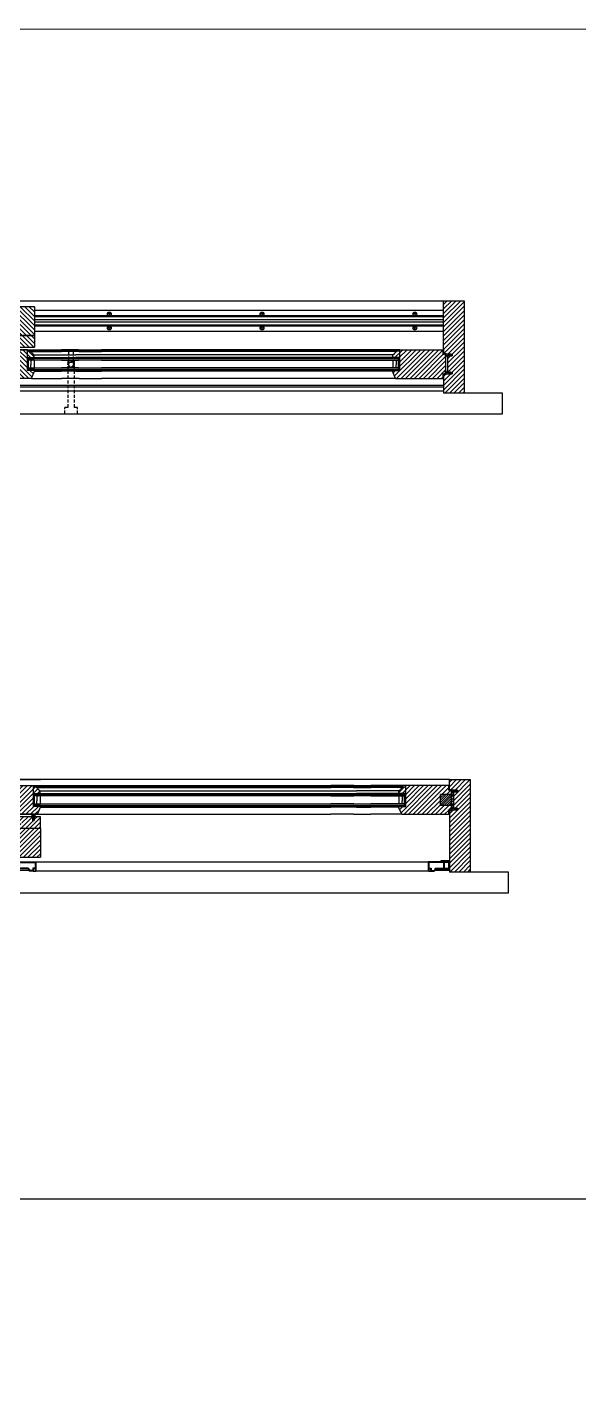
# Model space of a CAD drawing. Header units: inches. Extents: x 1985 to 11287, y 379 to 3234.
# Drawn here: x 8360.8 to 8404.1, y 1604.3 to 1711.7 of the extents above; entities that cross this region are included whole.
import ezdxf

# ---------------------------------------------------------------- set-up
doc = ezdxf.new("R2010")
doc.units = ezdxf.units.IN
doc.header["$MEASUREMENT"] = 0
doc.linetypes.add('HIDDEN', pattern=[0.375, 0.25, -0.125])
for name, color, linetype in [('glass 99', 6, 'CONTINUOUS'), ('glazing tape 99', 7, 'CONTINUOUS'), ('hardware 99', 94, 'CONTINUOUS'), ('hatch 99', 1, 'CONTINUOUS'), ('screen 99', 4, 'CONTINUOUS'), ('separation 99', 3, 'CONTINUOUS'), ('weatherstripping 99', 5, 'CONTINUOUS'), ('wood detail 99', 7, 'CONTINUOUS')]:
    doc.layers.add(name, color=color, linetype=linetype)
pattern_1 = [(45, (8644.52973, 885.12482), (-0.176776695, 0.176776695), [])]

msp = doc.modelspace()

# ---------------------------------------------------------------- hatches: boundary and pattern name
at = {"layer": 'glazing tape 99'}
h = msp.add_hatch(color=7, dxfattribs=at)
h.paths.add_polyline_path([(8361.332801, 1685.755416), (8360.832801, 1685.755416), (8360.832801, 1685.692916), (8361.332801, 1685.692916)])
h.paths.add_polyline_path([(8361.356301, 1684.817916), (8360.856301, 1684.817916), (8360.856301, 1684.755416), (8361.356301, 1684.755416)])
h = msp.add_hatch(color=7, dxfattribs=at)
h.paths.add_polyline_path([(8390.0048, 1685.755416), (8389.5048, 1685.755416), (8389.5048, 1685.692916), (8390.0048, 1685.692916)])
h.paths.add_polyline_path([(8389.9813, 1684.817916), (8389.4813, 1684.817916), (8389.4813, 1684.755416), (8389.9813, 1684.755416)])
h = msp.add_hatch(color=7, dxfattribs=at)
h.paths.add_polyline_path([(8361.311461, 1651.54186), (8361.811461, 1651.54186), (8361.811461, 1651.47936), (8361.311461, 1651.47936)])
h.paths.add_polyline_path([(8361.334961, 1650.60436), (8361.834961, 1650.60436), (8361.834961, 1650.54186), (8361.334961, 1650.54186)])
h = msp.add_hatch(color=7, dxfattribs=at)
h.paths.add_polyline_path([(8389.98346, 1651.54186), (8390.48346, 1651.54186), (8390.48346, 1651.47936), (8389.98346, 1651.47936)])
h.paths.add_polyline_path([(8389.95996, 1650.60436), (8390.45996, 1650.60436), (8390.45996, 1650.54186), (8389.95996, 1650.54186)])
at = {"layer": 'hardware 99'}
h = msp.add_hatch(dxfattribs=at)
h.set_pattern_fill('ANSI31', color=256, style=0)
h.set_pattern_definition([(45, (8713.19589, 355.7628), (-0.088388348, 0.088388348), [])])
h.paths.add_polyline_path([(8394.11946, 1651.47936), (8393.24446, 1651.47936), (8393.24446, 1650.60436), (8394.11946, 1650.60436)])
at = {"layer": 'hatch 99'}
h = msp.add_hatch(dxfattribs=at)
h.set_pattern_fill('ANSI31', color=256, scale=2, style=0)
h.set_pattern_definition([(45, (8644.52973, 883.1475), (-0.176776695, 0.176776695), [])])
h.paths.add_polyline_path([(8395.1063, 1690.224166), (8393.4813, 1690.224166), (8393.4813, 1686.114791), (8393.8093, 1686.023916), (8394.1688, 1686.023916), (8394.1688, 1685.898916), (8393.8093, 1685.898916), (8393.8093, 1684.611916), (8394.1688, 1684.611916), (8394.1688, 1684.486916), (8393.8093, 1684.486916), (8393.4813, 1684.396041), (8393.4813, 1682.974166), (8395.1063, 1682.974166)])
h.paths.add_polyline_path([(8390.043814, 1686.294416), (8389.8173, 1686.294416), (8389.8173, 1686.231916), (8389.804178, 1686.231916, 0.3507810594), (8389.66105, 1686.106916, -0.375199902), (8389.5048, 1685.981916), (8389.5048, 1685.755416), (8390.043814, 1685.755416)], flags=17)
h.paths.add_polyline_path([(8393.6408, 1685.974158), (8393.4188, 1686.036668), (8393.4188, 1686.380416), (8390.043814, 1686.380416), (8390.043814, 1684.755416), (8389.4813, 1684.755416), (8389.4813, 1684.692916), (8389.722371, 1684.130416), (8393.4188, 1684.130416), (8393.4188, 1684.474163), (8393.6408, 1684.536673)])
h = msp.add_hatch(dxfattribs=at)
h.set_pattern_fill('ANSI31', color=256, scale=2, style=0)
h.set_pattern_definition([(135, (8010.49538, 393.35135), (0.176776695, 0.176776695), [])])
h.paths.add_polyline_path([(8357.379801, 1689.356916, 0.375199902), (8357.536051, 1689.481916, -0.3507810594), (8357.679179, 1689.606916), (8357.692301, 1689.606916), (8357.692301, 1689.669416), (8357.918816, 1689.669416), (8357.918816, 1689.130416), (8357.379801, 1689.130416)], flags=17)
h.paths.add_polyline_path([(8357.918816, 1689.755416), (8361.356301, 1689.755416), (8361.356301, 1687.505416), (8357.597373, 1687.505416), (8357.356301, 1688.067916), (8357.356301, 1688.130416), (8357.918816, 1688.130416)])
h.paths.add_polyline_path([(8359.293801, 1687.317919), (8359.293801, 1687.505416), (8361.356301, 1687.505416), (8361.356301, 1686.567916), (8359.668808, 1686.567916), (8359.293801, 1686.784426), (8359.293801, 1686.834663), (8359.658187, 1687.045041), (8359.939511, 1687.045041), (8359.939511, 1687.107541), (8359.658187, 1687.107541)])
h.paths.add_polyline_path([(8357.356301, 1687.317916), (8357.868654, 1687.317916), (8357.868654, 1687.004309), (8357.962654, 1687.004309), (8357.962654, 1687.317916), (8359.043808, 1687.317916), (8359.418801, 1687.101413), (8359.418801, 1687.051169), (8359.054421, 1686.840795), (8358.773091, 1686.840795), (8358.773091, 1686.778295), (8359.054421, 1686.778295), (8359.418801, 1686.567919), (8359.418801, 1686.380416), (8357.356301, 1686.380416)])
h.paths.add_polyline_path([(8357.356301, 1686.380416), (8360.793787, 1686.380416), (8360.793787, 1684.755416), (8361.356301, 1684.755416), (8361.356301, 1684.692916), (8361.11523, 1684.130416), (8357.356301, 1684.130416)])
h.paths.add_polyline_path([(8360.793787, 1686.294416), (8361.023601, 1686.294416), (8361.023601, 1686.231916), (8361.035864, 1686.231916, -0.3512557705), (8361.176072, 1686.109727, 0.380557848), (8361.332801, 1685.981916), (8361.332801, 1685.755416), (8360.793787, 1685.755416)], flags=17)
h = msp.add_hatch(dxfattribs=at)
h.set_pattern_fill('ANSI31', color=256, scale=2, style=0)
h.set_pattern_definition(pattern_1)
h.paths.add_polyline_path([(8390.522474, 1652.08086), (8390.29266, 1652.08086), (8390.29266, 1652.01836), (8390.280397, 1652.01836, 0.3512557705), (8390.140189, 1651.896172, -0.380557848), (8389.98346, 1651.76836), (8389.98346, 1651.54186), (8390.522474, 1651.54186)], flags=17)
h.paths.add_polyline_path([(8394.11946, 1651.760602), (8393.89746, 1651.823112), (8393.89746, 1652.16686), (8390.522474, 1652.16686), (8390.522474, 1650.54186), (8389.95996, 1650.54186), (8389.95996, 1650.47936), (8390.201031, 1649.91686), (8393.89746, 1649.91686), (8393.89746, 1650.260608), (8394.11946, 1650.323118), (8394.11946, 1650.60436), (8393.24446, 1650.60436), (8393.24446, 1651.47936), (8394.11946, 1651.47936)])
h.paths.add_polyline_path([(8395.58496, 1652.63561), (8394.637869, 1652.63561), (8393.95996, 1652.63561), (8393.95996, 1651.901235), (8394.28796, 1651.81036), (8394.60046, 1651.81036), (8394.60046, 1651.68536), (8394.28796, 1651.68536), (8394.28796, 1650.39836), (8394.60046, 1650.39836), (8394.60046, 1650.27336), (8394.28796, 1650.27336), (8393.95996, 1650.182485), (8393.95996, 1645.38561), (8395.58496, 1645.38561)])
h = msp.add_hatch(dxfattribs=at)
h.set_pattern_fill('ANSI31', color=256, scale=2, style=0)
h.set_pattern_definition(pattern_1)
h.paths.add_polyline_path([(8361.811461, 1651.76836, -0.375199902), (8361.655211, 1651.89336, 0.3507810594), (8361.512083, 1652.01836), (8361.498961, 1652.01836), (8361.498961, 1652.08086), (8361.272447, 1652.08086), (8361.272447, 1651.54186), (8361.811461, 1651.54186)], flags=17)
h.paths.add_polyline_path([(8361.272447, 1652.16686), (8357.834961, 1652.16686), (8357.834961, 1649.91686), (8361.59389, 1649.91686), (8361.834961, 1650.47936), (8361.834961, 1650.54186), (8361.272447, 1650.54186)])
h.paths.add_polyline_path([(8359.533075, 1649.456486), (8359.251751, 1649.456486), (8359.251751, 1649.518986), (8359.533075, 1649.518986), (8359.897461, 1649.729364), (8359.897461, 1649.91686), (8357.834961, 1649.91686), (8357.834961, 1648.97936), (8359.522454, 1648.97936), (8359.897461, 1649.19587), (8359.897461, 1649.246108)])
h.paths.add_polyline_path([(8361.834961, 1649.72936), (8361.322608, 1649.72936), (8361.322608, 1649.415753), (8361.228608, 1649.415753), (8361.228608, 1649.72936), (8360.147454, 1649.72936), (8359.772461, 1649.512858), (8359.772461, 1649.462614), (8360.136842, 1649.252239), (8360.418171, 1649.252239), (8360.418171, 1649.189739), (8360.136842, 1649.189739), (8359.772461, 1648.979364), (8359.772461, 1648.79186), (8361.834961, 1648.79186)])
h.paths.add_polyline_path([(8361.834961, 1648.79186), (8358.397476, 1648.79186), (8358.397476, 1647.16686), (8357.834961, 1647.16686), (8357.834961, 1647.10436), (8358.076033, 1646.54186), (8361.834961, 1646.54186)])
h.paths.add_polyline_path([(8358.397476, 1648.70586), (8358.167661, 1648.70586), (8358.167661, 1648.64336), (8358.155398, 1648.64336, 0.3512557705), (8358.01519, 1648.521172, -0.380557848), (8357.858461, 1648.39336), (8357.858461, 1648.16686), (8358.397476, 1648.16686)], flags=17)
at = {"layer": 'screen 99'}
h = msp.add_hatch(color=256, dxfattribs=at)
h.paths.add_polyline_path([(8359.83496, 1646.18486), (8359.83496, 1646.14136), (8360.20496, 1646.14136), (8360.20496, 1645.69236), (8359.83496, 1645.69236), (8359.83496, 1645.64886), (8360.84596, 1645.64886), (8360.953347, 1645.46286), (8361.26346, 1645.46286), (8361.26346, 1645.64886), (8361.41346, 1645.64886), (8361.41346, 1645.46286), (8361.45696, 1645.46286), (8361.45696, 1646.18486)])
h.paths.add_polyline_path([(8360.24846, 1645.69236), (8360.24846, 1646.14136), (8361.41346, 1646.14136), (8361.41346, 1645.69236), (8361.21996, 1645.69236), (8361.21996, 1645.50636), (8360.978462, 1645.50636), (8360.871075, 1645.69236)], flags=16)
h = msp.add_hatch(color=256, dxfattribs=at)
h.paths.add_polyline_path([(8392.27546, 1646.18486), (8392.27546, 1645.46286), (8392.31896, 1645.46286), (8392.31896, 1645.64886), (8392.46896, 1645.64886), (8392.46896, 1645.46286), (8392.779073, 1645.46286), (8392.88646, 1645.64886), (8393.89746, 1645.64886), (8393.89746, 1645.69236), (8393.52746, 1645.69236), (8393.52746, 1646.14136), (8393.89746, 1646.14136), (8393.89746, 1646.18486)])
h.paths.add_polyline_path([(8392.31896, 1646.14136), (8393.48396, 1646.14136), (8393.48396, 1645.69236), (8392.861345, 1645.69236), (8392.753958, 1645.50636), (8392.51246, 1645.50636), (8392.51246, 1645.69236), (8392.31896, 1645.69236)], flags=16)
msp.add_hatch(color=256, dxfattribs=at).paths.add_polyline_path([(8393.95996, 1646.26061), (8393.27246, 1646.26061), (8393.27246, 1646.19811), (8393.89746, 1646.19811), (8393.89746, 1645.63561), (8393.27246, 1645.63561), (8393.27246, 1645.57311), (8393.95996, 1645.57311)])
at = {"layer": 'weatherstripping 99'}
h = msp.add_hatch(dxfattribs=at)
h.set_pattern_fill('ANSI36', color=256, scale=0.125, angle=315, style=0)
h.set_pattern_definition([(90, (9951.38806, 1837.551663), (-0.015625, 0.02734375), [0.0390625, -0.0078125, 0, -0.0078125])])
h.paths.add_polyline_path([(8361.166108, 1649.913694), (8361.166108, 1649.759253), (8361.416108, 1649.759253), (8361.416108, 1649.926796)])
msp.add_hatch(color=256, dxfattribs=at).paths.add_polyline_path([(8361.166108, 1649.759253), (8361.166108, 1649.72828), (8361.26163, 1649.728262), (8361.291357, 1649.694672), (8361.291357, 1649.634878), (8361.229108, 1649.678414), (8361.229108, 1649.650117), (8361.291357, 1649.606581), (8361.291357, 1649.527693), (8361.229108, 1649.571229), (8361.229108, 1649.542932), (8361.307857, 1649.476407), (8361.322609, 1649.476407), (8361.322609, 1649.72825), (8361.416108, 1649.728232), (8361.416108, 1649.759253)])

# ---------------------------------------------------------------- linework, layer by layer
at = {"layer": 'glass 99', "color": 6}
for p, q in [((8363.476576, 1685.692916), (8360.832801, 1685.692916)), ((8360.856301, 1684.817916), (8363.476576, 1684.817916)), ((8360.887487, 1684.817916), (8360.887487, 1685.692916)), ((8363.476576, 1685.567916), (8360.887487, 1685.567916)), ((8360.887487, 1684.942916), (8363.476576, 1684.942916)), ((8361.068421, 1685.537924), (8361.176204, 1685.567916)), ((8361.068421, 1685.537924), (8361.068421, 1685.192916)), ((8361.068421, 1684.972907), (8361.068421, 1685.192916)), ((8361.068421, 1684.972907), (8361.176204, 1684.942916)), ((8361.332801, 1685.567916), (8361.332801, 1684.942916)), ((8363.476576, 1685.692916), (8364.808669, 1685.692916)), ((8363.476576, 1685.567916), (8364.808669, 1685.567916)), ((8364.808669, 1684.942916), (8363.476576, 1684.942916)), ((8364.808669, 1684.817916), (8363.476576, 1684.817916)), ((8366.622905, 1685.692916), (8364.808669, 1685.692916)), ((8366.622905, 1685.567916), (8364.808669, 1685.567916)), ((8364.808669, 1684.942916), (8366.622905, 1684.942916)), ((8364.808669, 1684.817916), (8366.622905, 1684.817916)), ((8366.622905, 1685.692916), (8390.0048, 1685.692916)), ((8366.622905, 1685.567916), (8389.950114, 1685.567916)), ((8389.950114, 1684.942916), (8366.622905, 1684.942916)), ((8389.9813, 1684.817916), (8366.622905, 1684.817916)), ((8389.502426, 1685.567916), (8389.502426, 1684.942916)), ((8389.766806, 1685.537924), (8389.659023, 1685.567916)), ((8389.766806, 1684.972907), (8389.659023, 1684.942916)), ((8389.766806, 1685.537924), (8389.766806, 1685.192916)), ((8389.766806, 1684.972907), (8389.766806, 1685.192916)), ((8389.950114, 1684.817916), (8389.950114, 1685.692916)), ((8384.630856, 1651.47936), (8361.311461, 1651.47936)), ((8361.334961, 1650.60436), (8384.630856, 1650.60436)), ((8361.366147, 1650.60436), (8361.366147, 1651.47936)), ((8384.630856, 1651.35436), (8361.366147, 1651.35436)), ((8361.366147, 1650.72936), (8384.630856, 1650.72936)), ((8361.549455, 1651.324369), (8361.657238, 1651.35436)), ((8361.549455, 1651.324369), (8361.549455, 1650.97936)), ((8361.549455, 1650.759352), (8361.549455, 1650.97936)), ((8361.549455, 1650.759352), (8361.657238, 1650.72936)), ((8361.813835, 1651.35436), (8361.813835, 1650.72936)), ((8384.630856, 1651.47936), (8386.445092, 1651.47936)), ((8384.630856, 1651.35436), (8386.445092, 1651.35436)), ((8386.445092, 1650.72936), (8384.630856, 1650.72936)), ((8386.445092, 1650.60436), (8384.630856, 1650.60436)), ((8387.777185, 1651.47936), (8386.445092, 1651.47936)), ((8387.777185, 1651.35436), (8386.445092, 1651.35436)), ((8386.445092, 1650.72936), (8387.777185, 1650.72936)), ((8386.445092, 1650.60436), (8387.777185, 1650.60436)), ((8387.777185, 1651.47936), (8390.48346, 1651.47936)), ((8387.777185, 1651.35436), (8390.428774, 1651.35436)), ((8390.428774, 1650.72936), (8387.777185, 1650.72936)), ((8390.45996, 1650.60436), (8387.777185, 1650.60436)), ((8389.98346, 1651.35436), (8389.98346, 1650.72936)), ((8390.24784, 1651.324369), (8390.140057, 1651.35436)), ((8390.24784, 1650.759352), (8390.140057, 1650.72936)), ((8390.24784, 1651.324369), (8390.24784, 1650.97936)), ((8390.24784, 1650.759352), (8390.24784, 1650.97936)), ((8390.428774, 1650.60436), (8390.428774, 1651.47936))]:
    msp.add_line(p, q, dxfattribs=at)
at = {"layer": 'glazing tape 99', "color": 7}
for p, q in [((8360.832801, 1685.755416), (8360.832801, 1685.692916)), ((8361.332801, 1685.755416), (8361.332801, 1685.692916)), ((8389.5048, 1685.755416), (8389.5048, 1685.692916)), ((8390.0048, 1685.755416), (8390.0048, 1685.692916)), ((8361.311461, 1651.54186), (8361.311461, 1651.47936)), ((8361.811461, 1651.54186), (8361.811461, 1651.47936)), ((8389.98346, 1651.54186), (8389.98346, 1651.47936)), ((8390.48346, 1651.54186), (8390.48346, 1651.47936))]:
    msp.add_line(p, q, dxfattribs=at)
at = {"layer": 'glazing tape 99'}
for p, q in [((8360.832801, 1685.692916), (8361.332801, 1685.692916)), ((8360.856301, 1684.817916), (8360.856301, 1684.755416)), ((8361.356301, 1684.817916), (8360.856301, 1684.817916)), ((8361.356301, 1684.817916), (8361.356301, 1684.755416)), ((8389.4813, 1684.817916), (8389.4813, 1684.755416)), ((8389.4813, 1684.817916), (8389.9813, 1684.817916)), ((8389.5048, 1685.692916), (8390.0048, 1685.692916)), ((8389.9813, 1684.817916), (8389.9813, 1684.755416)), ((8361.811461, 1651.47936), (8361.311461, 1651.47936)), ((8361.334961, 1650.60436), (8361.334961, 1650.54186)), ((8361.834961, 1650.60436), (8361.334961, 1650.60436)), ((8361.834961, 1650.60436), (8361.834961, 1650.54186)), ((8389.95996, 1650.60436), (8390.45996, 1650.60436)), ((8389.95996, 1650.60436), (8389.95996, 1650.54186)), ((8390.48346, 1651.47936), (8389.98346, 1651.47936)), ((8390.45996, 1650.60436), (8390.45996, 1650.54186))]:
    msp.add_line(p, q, dxfattribs=at)
at = {"layer": 'hardware 99'}
for p, q in [((8393.4813, 1689.455416), (8361.356301, 1689.455416)), ((8367.3813, 1689.185416), (8367.0813, 1689.185416)), ((8367.2313, 1689.335416), (8367.2313, 1689.035416)), ((8379.3813, 1689.185416), (8379.0813, 1689.185416)), ((8379.2313, 1689.335416), (8379.2313, 1689.035416)), ((8391.3813, 1689.185416), (8391.0813, 1689.185416)), ((8391.2313, 1689.335416), (8391.2313, 1689.035416)), ((8393.4813, 1689.035416), (8361.356301, 1689.035416)), ((8393.4813, 1688.945416), (8361.356301, 1688.945416)), ((8393.4813, 1688.730416), (8361.356301, 1688.730416)), ((8393.4813, 1688.530416), (8361.356301, 1688.530416)), ((8393.4813, 1688.315416), (8361.356301, 1688.315416)), ((8393.4813, 1688.225416), (8361.356301, 1688.225416)), ((8367.3813, 1688.075416), (8367.0813, 1688.075416)), ((8367.2313, 1687.925416), (8367.2313, 1688.225416)), ((8379.3813, 1688.075416), (8379.0813, 1688.075416)), ((8379.2313, 1687.925416), (8379.2313, 1688.225416)), ((8391.3813, 1688.075416), (8391.0813, 1688.075416)), ((8391.2313, 1687.925416), (8391.2313, 1688.225416)), ((8393.4813, 1687.805416), (8361.356301, 1687.805416)), ((8393.89746, 1651.86686), (8394.084031, 1651.86686)), ((8394.11946, 1651.47936), (8394.11946, 1650.60436)), ((8394.11946, 1651.44686), (8394.28796, 1651.44686)), ((8394.11946, 1651.35686), (8394.28796, 1651.35686)), ((8394.11946, 1651.14186), (8394.28796, 1651.14186)), ((8394.11946, 1650.94186), (8394.28796, 1650.94186)), ((8394.11946, 1650.72686), (8394.28796, 1650.72686)), ((8394.11946, 1650.63686), (8394.28796, 1650.63686)), ((8393.89746, 1650.21686), (8394.084031, 1650.21686))]:
    msp.add_line(p, q, dxfattribs=at)
for centre in [(8367.2313, 1689.185416), (8379.2313, 1689.185416), (8391.2313, 1689.185416), (8367.2313, 1688.075416), (8379.2313, 1688.075416), (8391.2313, 1688.075416)]:
    msp.add_circle(centre, 0.15, dxfattribs=at)
at = {"layer": 'screen 99'}
for p, q in [((8393.4813, 1683.130416), (8358.283526, 1683.130416)), ((8393.4813, 1683.567916), (8358.986303, 1683.567916)), ((8393.4813, 1683.442916), (8358.986303, 1683.442916)), ((8359.83496, 1646.18486), (8361.45696, 1646.18486)), ((8360.24846, 1646.14136), (8361.41346, 1646.14136)), ((8361.41346, 1646.14136), (8361.41346, 1645.69236)), ((8361.45696, 1646.18486), (8361.45696, 1645.46286)), ((8361.45696, 1646.18486), (8392.27546, 1646.18486)), ((8393.89746, 1646.18486), (8392.27546, 1646.18486)), ((8392.27546, 1646.18486), (8392.27546, 1645.46286)), ((8393.48396, 1646.14136), (8392.31896, 1646.14136)), ((8392.31896, 1646.14136), (8392.31896, 1645.69236)), ((8393.95996, 1646.26061), (8393.27246, 1646.26061)), ((8393.27246, 1646.26061), (8393.27246, 1646.19811)), ((8393.89746, 1646.19811), (8393.27246, 1646.19811)), ((8393.48396, 1646.14136), (8393.48396, 1645.69236)), ((8393.89746, 1646.14136), (8393.52746, 1646.14136)), ((8393.52746, 1646.14136), (8393.52746, 1645.69236)), ((8393.89746, 1645.63561), (8393.89746, 1646.19811)), ((8393.89746, 1646.14136), (8393.89746, 1646.18486)), ((8393.95996, 1645.57311), (8393.95996, 1646.26061)), ((8318.209963, 1645.54186), (8360.907736, 1645.54186)), ((8360.84596, 1645.64886), (8359.83496, 1645.64886)), ((8360.871075, 1645.69236), (8360.24846, 1645.69236)), ((8360.84596, 1645.64886), (8360.953347, 1645.46286)), ((8360.871075, 1645.69236), (8360.978462, 1645.50636)), ((8361.26346, 1645.46286), (8360.953347, 1645.46286)), ((8361.21996, 1645.50636), (8360.978462, 1645.50636)), ((8361.21996, 1645.69236), (8361.21996, 1645.50636)), ((8361.41346, 1645.69236), (8361.21996, 1645.69236)), ((8361.26346, 1645.64886), (8361.26346, 1645.46286)), ((8361.41346, 1645.64886), (8361.26346, 1645.64886)), ((8361.26346, 1645.46286), (8361.41346, 1645.46286)), ((8361.41346, 1645.64886), (8361.41346, 1645.46286)), ((8361.41346, 1645.46286), (8361.45696, 1645.46286)), ((8392.27546, 1645.46286), (8361.45696, 1645.46286)), ((8392.31896, 1645.46286), (8392.27546, 1645.46286)), ((8392.31896, 1645.69236), (8392.51246, 1645.69236)), ((8392.31896, 1645.64886), (8392.31896, 1645.46286)), ((8392.31896, 1645.64886), (8392.46896, 1645.64886)), ((8392.31896, 1645.46286), (8392.46896, 1645.46286)), ((8392.46896, 1645.64886), (8392.46896, 1645.46286)), ((8392.46896, 1645.46286), (8392.779073, 1645.46286)), ((8392.51246, 1645.69236), (8392.51246, 1645.50636)), ((8392.51246, 1645.50636), (8392.753958, 1645.50636)), ((8392.861345, 1645.69236), (8392.753958, 1645.50636)), ((8392.88646, 1645.64886), (8392.779073, 1645.46286)), ((8392.824683, 1645.54186), (8393.95996, 1645.54186)), ((8392.861345, 1645.69236), (8393.48396, 1645.69236)), ((8392.88646, 1645.64886), (8393.89746, 1645.64886)), ((8393.89746, 1645.63561), (8393.27246, 1645.63561)), ((8393.27246, 1645.57311), (8393.27246, 1645.63561)), ((8393.95996, 1645.57311), (8393.27246, 1645.57311)), ((8393.52746, 1645.69236), (8393.89746, 1645.69236)), ((8393.89746, 1645.64886), (8393.89746, 1645.69236))]:
    msp.add_line(p, q, dxfattribs=at)
at = {"layer": 'separation 99'}
msp.add_line((7876.573778, 1619.734283), (8423.821836, 1619.734283), dxfattribs=at)
at = {"layer": 'separation 99', "color": 3}
msp.add_lwpolyline([(7876.573778, 1711.403795), (8777.601674, 1711.674663), (8777.601674, 1473.992733), (7876.573778, 1473.721864)], close=True, dxfattribs=at)
at = {"layer": 'weatherstripping 99'}
for p, q in [((8393.790126, 1686.023916), (8393.599265, 1686.082107)), ((8393.599265, 1686.082107), (8393.688703, 1686.023916)), ((8393.646472, 1685.971791), (8393.646472, 1685.723916)), ((8393.749356, 1685.960916), (8393.749356, 1685.922647)), ((8393.789356, 1685.902647), (8393.769356, 1685.902647)), ((8394.079356, 1686.023916), (8393.790126, 1686.023916)), ((8393.909769, 1685.960916), (8393.809356, 1685.960916)), ((8393.809356, 1685.960916), (8393.809356, 1685.922647)), ((8393.909769, 1685.960916), (8393.8515, 1685.902647)), ((8393.893927, 1685.902647), (8393.8515, 1685.902647)), ((8393.952196, 1685.960916), (8393.893927, 1685.902647)), ((8394.03693, 1685.960916), (8393.952196, 1685.960916)), ((8394.03693, 1685.960916), (8393.978661, 1685.902647)), ((8394.021087, 1685.902647), (8393.978661, 1685.902647)), ((8394.079356, 1685.960916), (8394.021087, 1685.902647)), ((8394.079356, 1686.023916), (8394.079356, 1685.960916)), ((8393.646472, 1685.723916), (8393.673611, 1685.827426)), ((8393.646569, 1684.53904), (8393.646569, 1684.786916)), ((8393.646569, 1684.786916), (8393.673709, 1684.683405)), ((8393.790224, 1684.486916), (8393.599356, 1684.428749)), ((8393.599356, 1684.428749), (8393.688801, 1684.486916)), ((8393.749453, 1684.549916), (8393.749453, 1684.588185)), ((8393.789453, 1684.608185), (8393.769453, 1684.608185)), ((8394.079453, 1684.486916), (8393.790224, 1684.486916)), ((8393.809453, 1684.549916), (8393.809453, 1684.588185)), ((8393.909866, 1684.549916), (8393.809453, 1684.549916)), ((8393.909866, 1684.549916), (8393.851597, 1684.608185)), ((8393.894024, 1684.608185), (8393.851597, 1684.608185)), ((8393.952293, 1684.549916), (8393.894024, 1684.608185)), ((8394.037027, 1684.549916), (8393.952293, 1684.549916)), ((8394.037027, 1684.549916), (8393.978758, 1684.608185)), ((8394.021184, 1684.608185), (8393.978758, 1684.608185)), ((8394.079453, 1684.549916), (8394.021184, 1684.608185)), ((8394.079453, 1684.486916), (8394.079453, 1684.549916)), ((8394.268884, 1651.81036), (8394.078016, 1651.868527)), ((8394.078016, 1651.868527), (8394.167461, 1651.81036)), ((8394.125229, 1651.758235), (8394.125229, 1651.51036)), ((8394.125229, 1651.51036), (8394.152369, 1651.613871)), ((8394.228113, 1651.74736), (8394.228113, 1651.709091)), ((8394.268113, 1651.689091), (8394.248113, 1651.689091)), ((8394.558113, 1651.81036), (8394.268884, 1651.81036)), ((8394.388526, 1651.74736), (8394.288113, 1651.74736)), ((8394.288113, 1651.74736), (8394.288113, 1651.709091)), ((8394.388526, 1651.74736), (8394.330257, 1651.689091)), ((8394.372684, 1651.689091), (8394.330257, 1651.689091)), ((8394.430953, 1651.74736), (8394.372684, 1651.689091)), ((8394.515687, 1651.74736), (8394.430953, 1651.74736)), ((8394.515687, 1651.74736), (8394.457418, 1651.689091)), ((8394.499844, 1651.689091), (8394.457418, 1651.689091)), ((8394.558113, 1651.74736), (8394.499844, 1651.689091)), ((8394.558113, 1651.81036), (8394.558113, 1651.74736)), ((8394.125132, 1650.325485), (8394.125132, 1650.57336)), ((8394.125132, 1650.57336), (8394.152271, 1650.46985)), ((8361.166108, 1649.72828), (8361.166108, 1649.926796)), ((8361.416108, 1649.926796), (8361.166108, 1649.926796)), ((8361.416108, 1649.759253), (8361.166108, 1649.759253)), ((8361.166108, 1649.72828), (8361.26163, 1649.728262)), ((8361.291357, 1649.634878), (8361.229108, 1649.678414)), ((8361.229108, 1649.650117), (8361.229108, 1649.678414)), ((8361.291357, 1649.606581), (8361.229108, 1649.650117)), ((8361.291357, 1649.527693), (8361.229108, 1649.571229)), ((8361.229108, 1649.542932), (8361.229108, 1649.571229)), ((8361.307857, 1649.476407), (8361.229108, 1649.542932)), ((8361.26163, 1649.728262), (8361.291357, 1649.694672)), ((8361.291357, 1649.694672), (8361.291357, 1649.634878)), ((8361.291357, 1649.606581), (8361.291357, 1649.527693)), ((8361.307857, 1649.476407), (8361.322608, 1649.476407)), ((8361.322609, 1649.476407), (8361.307857, 1649.476407)), ((8361.322609, 1649.72825), (8361.416108, 1649.728232)), ((8361.322609, 1649.72825), (8361.322609, 1649.476407)), ((8361.416108, 1649.728232), (8361.416108, 1649.926796)), ((8394.268786, 1650.27336), (8394.077925, 1650.215169)), ((8394.077925, 1650.215169), (8394.167363, 1650.27336)), ((8394.228016, 1650.33636), (8394.228016, 1650.374629)), ((8394.268016, 1650.394629), (8394.248016, 1650.394629)), ((8394.558016, 1650.27336), (8394.268786, 1650.27336)), ((8394.288016, 1650.33636), (8394.288016, 1650.374629)), ((8394.388429, 1650.33636), (8394.288016, 1650.33636)), ((8394.388429, 1650.33636), (8394.33016, 1650.394629)), ((8394.372586, 1650.394629), (8394.33016, 1650.394629)), ((8394.430856, 1650.33636), (8394.372586, 1650.394629)), ((8394.51559, 1650.33636), (8394.430856, 1650.33636)), ((8394.51559, 1650.33636), (8394.457321, 1650.394629)), ((8394.499747, 1650.394629), (8394.457321, 1650.394629)), ((8394.558016, 1650.33636), (8394.499747, 1650.394629)), ((8394.558016, 1650.27336), (8394.558016, 1650.33636))]:
    msp.add_line(p, q, dxfattribs=at)
for centre, radius, start, end in [((8393.70402, 1685.968335), 0.057652, 105.40721178, 176.56354738), ((8393.87262, 1685.802739), 0.200534, 127.92856287, 172.92856287), ((8393.769356, 1685.922647), 0.02, 180, 270), ((8393.789356, 1685.922647), 0.02, 270, 360), ((8393.704118, 1684.542496), 0.057652, 183.43645262, 254.59278822), ((8393.872717, 1684.708092), 0.200534, 187.07143713, 232.07143713), ((8393.769453, 1684.588185), 0.02, 90, 180), ((8393.789453, 1684.588185), 0.02, 0, 90), ((8394.182778, 1651.75478), 0.057652, 105.40721178, 176.56354738), ((8394.351377, 1651.589184), 0.200534, 127.92856287, 172.92856287), ((8394.248113, 1651.709091), 0.02, 180, 270), ((8394.268113, 1651.709091), 0.02, 270, 360), ((8394.35128, 1650.494537), 0.200534, 187.07143713, 232.07143713), ((8394.18268, 1650.328941), 0.057652, 183.43645262, 254.59278822), ((8394.248016, 1650.374629), 0.02, 90, 180), ((8394.268016, 1650.374629), 0.02, 0, 90)]:
    msp.add_arc(centre, radius, start, end, dxfattribs=at)
at = {"layer": 'wood detail 99'}
for p, q in [((8325.231303, 1690.224166), (8393.4813, 1690.224166)), ((8361.356301, 1689.755416), (8357.918816, 1689.755416)), ((8361.356301, 1689.755416), (8361.356301, 1687.505416)), ((8361.356301, 1687.505416), (8357.597373, 1687.505416)), ((8361.356301, 1687.505416), (8361.356301, 1686.567916)), ((8360.793787, 1686.380416), (8357.356301, 1686.380416)), ((8360.793787, 1686.380416), (8363.476576, 1686.380416)), ((8361.023601, 1686.294416), (8363.476576, 1686.294416)), ((8361.023601, 1686.231916), (8363.476576, 1686.231916)), ((8361.332801, 1685.981916), (8363.476576, 1685.981916)), ((8364.808669, 1686.380416), (8363.476576, 1686.380416)), ((8364.835455, 1686.294416), (8363.476576, 1686.294416)), ((8364.835455, 1686.231916), (8363.476576, 1686.231916)), ((8363.476576, 1685.981916), (8364.612241, 1685.981916)), ((8366.622905, 1685.981916), (8364.612241, 1685.981916)), ((8364.808669, 1686.380416), (8366.622905, 1686.380416)), ((8364.835455, 1686.294416), (8366.622905, 1686.294416)), ((8364.835455, 1686.231916), (8366.622905, 1686.231916)), ((8390.043814, 1686.380416), (8366.622905, 1686.380416)), ((8389.8173, 1686.294416), (8366.622905, 1686.294416)), ((8389.8173, 1686.231916), (8366.622905, 1686.231916)), ((8389.5048, 1685.981916), (8366.622905, 1685.981916)), ((8390.043814, 1686.380416), (8393.4188, 1686.380416)), ((8393.4188, 1686.380416), (8393.4188, 1686.036668)), ((8393.4188, 1686.036668), (8393.6408, 1685.974158)), ((8393.4813, 1686.380416), (8393.4813, 1686.114791)), ((8393.4813, 1686.114791), (8393.8093, 1686.023916)), ((8393.6408, 1685.974158), (8393.6408, 1684.536673)), ((8393.8093, 1686.023916), (8394.1688, 1686.023916)), ((8393.8093, 1685.898916), (8393.8093, 1684.611916)), ((8393.8093, 1685.898916), (8394.1688, 1685.898916)), ((8394.1688, 1686.023916), (8394.1688, 1685.898916)), ((8361.332801, 1685.755416), (8363.476576, 1685.755416)), ((8363.476576, 1685.755416), (8364.612241, 1685.755416)), ((8366.622905, 1685.755416), (8364.612241, 1685.755416)), ((8389.5048, 1685.755416), (8366.622905, 1685.755416)), ((8393.6408, 1685.701685), (8393.6408, 1685.801434)), ((8361.356301, 1684.755416), (8360.793787, 1684.755416)), ((8361.11523, 1684.130416), (8363.476576, 1684.130416)), ((8363.476576, 1684.755416), (8361.356301, 1684.755416)), ((8361.356301, 1684.692916), (8361.356301, 1684.755416)), ((8363.476576, 1684.755416), (8364.612241, 1684.755416)), ((8364.853312, 1684.130416), (8363.476576, 1684.130416)), ((8366.622905, 1684.755416), (8364.612241, 1684.755416)), ((8364.853312, 1684.130416), (8366.622905, 1684.130416)), ((8366.622905, 1684.755416), (8389.4813, 1684.755416)), ((8389.722371, 1684.130416), (8366.622905, 1684.130416)), ((8389.4813, 1684.692916), (8389.4813, 1684.755416)), ((8389.4813, 1684.755416), (8390.043814, 1684.755416)), ((8393.4188, 1684.474163), (8393.6408, 1684.536673)), ((8393.4188, 1684.474163), (8393.4188, 1684.130416)), ((8393.4813, 1684.396041), (8393.8093, 1684.486916)), ((8393.4813, 1684.396041), (8393.4813, 1682.974166)), ((8393.8093, 1684.611916), (8394.1688, 1684.611916)), ((8393.8093, 1684.486916), (8394.1688, 1684.486916)), ((8394.1688, 1684.611916), (8394.1688, 1684.486916)), ((8395.1063, 1682.974166), (8393.4813, 1682.974166)), ((8395.1063, 1682.974166), (8395.1063, 1682.974166)), ((8398.1063, 1682.974166), (8395.1063, 1682.974166)), ((8398.1063, 1681.349166), (8398.1063, 1682.974166)), ((8252.418806, 1681.349166), (8398.1063, 1681.349166)), ((8257.459964, 1652.63561), (8361.834961, 1652.63561)), ((8393.95996, 1652.63561), (8289.584963, 1652.63561)), ((8393.95996, 1651.901235), (8393.95996, 1652.63561)), ((8357.834961, 1652.16686), (8361.272447, 1652.16686)), ((8361.272447, 1652.16686), (8384.630856, 1652.16686)), ((8361.498961, 1652.08086), (8384.630856, 1652.08086)), ((8361.498961, 1652.01836), (8384.630856, 1652.01836)), ((8361.811461, 1651.76836), (8384.630856, 1651.76836)), ((8361.811461, 1651.54186), (8384.630856, 1651.54186)), ((8386.445092, 1652.16686), (8384.630856, 1652.16686)), ((8386.418306, 1652.08086), (8384.630856, 1652.08086)), ((8386.418306, 1652.01836), (8384.630856, 1652.01836)), ((8384.630856, 1651.76836), (8386.641521, 1651.76836)), ((8384.630856, 1651.54186), (8386.641521, 1651.54186)), ((8386.418306, 1652.08086), (8387.777185, 1652.08086)), ((8386.418306, 1652.01836), (8387.777185, 1652.01836)), ((8386.445092, 1652.16686), (8387.777185, 1652.16686)), ((8387.777185, 1651.76836), (8386.641521, 1651.76836)), ((8387.777185, 1651.54186), (8386.641521, 1651.54186)), ((8390.522474, 1652.16686), (8387.777185, 1652.16686)), ((8390.29266, 1652.08086), (8387.777185, 1652.08086)), ((8390.29266, 1652.01836), (8387.777185, 1652.01836)), ((8389.98346, 1651.76836), (8387.777185, 1651.76836)), ((8389.98346, 1651.54186), (8387.777185, 1651.54186)), ((8393.89746, 1651.823112), (8393.89746, 1652.16686)), ((8393.89746, 1651.823112), (8394.11946, 1651.760602)), ((8393.95996, 1651.901235), (8394.28796, 1651.81036)), ((8394.11946, 1650.323118), (8394.11946, 1651.760602)), ((8394.28796, 1651.81036), (8394.60046, 1651.81036)), ((8394.28796, 1650.39836), (8394.28796, 1651.68536)), ((8394.28796, 1651.68536), (8394.60046, 1651.68536)), ((8394.60046, 1651.68536), (8394.60046, 1651.81036)), ((8361.834961, 1650.54186), (8361.272447, 1650.54186)), ((8361.834961, 1650.47936), (8361.834961, 1650.54186)), ((8384.630856, 1650.54186), (8361.834961, 1650.54186)), ((8384.630856, 1650.54186), (8386.641521, 1650.54186)), ((8387.777185, 1650.54186), (8386.641521, 1650.54186)), ((8387.777185, 1650.54186), (8389.95996, 1650.54186)), ((8389.95996, 1650.54186), (8390.522474, 1650.54186)), ((8389.95996, 1650.47936), (8389.95996, 1650.54186)), ((8393.24446, 1650.60436), (8393.24446, 1651.47936)), ((8394.11946, 1651.47936), (8393.24446, 1651.47936)), ((8394.11946, 1650.60436), (8393.24446, 1650.60436)), ((8394.11946, 1650.595591), (8394.11946, 1650.495842)), ((8357.834961, 1649.91686), (8361.59389, 1649.91686)), ((8361.228608, 1649.415753), (8361.228608, 1649.72936)), ((8361.322608, 1649.72936), (8361.322608, 1649.476407)), ((8361.322608, 1649.415753), (8361.322608, 1649.72825)), ((8361.59389, 1649.91686), (8384.630856, 1649.91686)), ((8361.834961, 1648.79186), (8361.834961, 1649.72936)), ((8386.400449, 1649.91686), (8384.630856, 1649.91686)), ((8386.400449, 1649.91686), (8387.777185, 1649.91686)), ((8390.201031, 1649.91686), (8387.777185, 1649.91686)), ((8393.89746, 1650.260608), (8394.11946, 1650.323118)), ((8393.89746, 1649.91686), (8393.89746, 1650.260608)), ((8393.95996, 1650.182485), (8394.28796, 1650.27336)), ((8393.95996, 1649.91686), (8393.95996, 1650.182485)), ((8393.95996, 1650.182485), (8393.95996, 1645.38561)), ((8394.28796, 1650.39836), (8394.60046, 1650.39836)), ((8394.28796, 1650.27336), (8394.60046, 1650.27336)), ((8394.60046, 1650.27336), (8394.60046, 1650.39836)), ((8361.834961, 1648.79186), (8361.834961, 1646.54186)), ((8289.584963, 1646.54186), (8361.834961, 1646.54186)), ((8395.58496, 1645.38561), (8393.95996, 1645.38561)), ((8395.58496, 1645.38561), (8395.58496, 1645.38561)), ((8398.58496, 1645.38561), (8395.58496, 1645.38561)), ((8398.58496, 1643.76061), (8398.58496, 1645.38561)), ((8252.834964, 1643.76061), (8398.58496, 1643.76061))]:
    msp.add_line(p, q, dxfattribs=at)
at = {"layer": 'wood detail 99', "color": 0}
for p, q in [((8393.4813, 1686.114791), (8393.4813, 1690.224166)), ((8393.4813, 1690.224166), (8395.1063, 1690.224166)), ((8395.1063, 1690.224166), (8395.1063, 1682.974166)), ((8395.1063, 1689.755416), (8395.1063, 1687.942916)), ((8395.1063, 1689.755416), (8395.1063, 1687.942916)), ((8395.1063, 1688.817916), (8395.1063, 1687.942916)), ((8395.1063, 1688.817916), (8395.1063, 1687.942916)), ((8357.597373, 1687.505416), (8361.356301, 1687.505416)), ((8357.597373, 1687.505416), (8361.356301, 1687.505416)), ((8357.597373, 1687.505416), (8361.356301, 1687.505416)), ((8357.356301, 1686.380416), (8360.793787, 1686.380416)), ((8357.356301, 1686.380416), (8360.793787, 1686.380416)), ((8357.356301, 1686.380416), (8360.793787, 1686.380416)), ((8359.668808, 1686.567916), (8361.356301, 1686.567916)), ((8361.11523, 1684.130416), (8357.356301, 1684.130416)), ((8389.722371, 1684.130416), (8393.4188, 1684.130416)), ((8393.95996, 1652.63561), (8395.58496, 1652.63561)), ((8394.637869, 1652.63561), (8395.58496, 1652.63561)), ((8395.58496, 1652.63561), (8395.58496, 1645.38561)), ((8393.89746, 1652.16686), (8390.522474, 1652.16686)), ((8395.58496, 1651.66686), (8395.58496, 1650.35436)), ((8395.58496, 1651.66686), (8395.58496, 1650.35436)), ((8395.58496, 1651.22936), (8395.58496, 1650.35436)), ((8395.58496, 1651.22936), (8395.58496, 1650.35436)), ((8361.59389, 1649.91686), (8357.834961, 1649.91686)), ((8361.228608, 1649.72936), (8360.147454, 1649.72936)), ((8361.834961, 1649.72936), (8361.322608, 1649.72936)), ((8390.201031, 1649.91686), (8393.89746, 1649.91686)), ((8361.834961, 1648.79186), (8358.397476, 1648.79186)), ((8361.834961, 1648.79186), (8358.397476, 1648.79186))]:
    msp.add_line(p, q, dxfattribs=at)
at = {"layer": 'wood detail 99', "color": 7}
for p, q in [((8360.793787, 1684.755416), (8360.793787, 1686.380416)), ((8361.023601, 1686.294416), (8360.793787, 1686.294416)), ((8361.023601, 1686.231916), (8361.023601, 1686.294416)), ((8361.332801, 1685.755416), (8361.332801, 1685.981916)), ((8389.5048, 1685.755416), (8389.5048, 1685.981916)), ((8389.8173, 1686.231916), (8389.8173, 1686.294416)), ((8389.8173, 1686.294416), (8390.043814, 1686.294416)), ((8390.043814, 1684.755416), (8390.043814, 1686.380416)), ((8360.793787, 1685.755416), (8361.332801, 1685.755416)), ((8390.043814, 1685.755416), (8389.5048, 1685.755416)), ((8361.11523, 1684.130416), (8361.356301, 1684.692916)), ((8361.356301, 1684.692916), (8363.476576, 1684.692916)), ((8364.612241, 1684.692916), (8363.476576, 1684.692916)), ((8364.612241, 1684.692916), (8366.622905, 1684.692916)), ((8389.4813, 1684.692916), (8366.622905, 1684.692916)), ((8389.722371, 1684.130416), (8389.4813, 1684.692916)), ((8361.272447, 1650.54186), (8361.272447, 1652.16686)), ((8361.498961, 1652.08086), (8361.272447, 1652.08086)), ((8361.272447, 1651.54186), (8361.811461, 1651.54186)), ((8361.498961, 1652.01836), (8361.498961, 1652.08086)), ((8361.811461, 1651.54186), (8361.811461, 1651.76836)), ((8389.98346, 1651.54186), (8389.98346, 1651.76836)), ((8390.522474, 1651.54186), (8389.98346, 1651.54186)), ((8390.29266, 1652.08086), (8390.522474, 1652.08086)), ((8390.29266, 1652.01836), (8390.29266, 1652.08086)), ((8390.522474, 1650.54186), (8390.522474, 1652.16686)), ((8361.59389, 1649.91686), (8361.834961, 1650.47936)), ((8361.834961, 1650.47936), (8384.630856, 1650.47936)), ((8386.641521, 1650.47936), (8384.630856, 1650.47936)), ((8386.641521, 1650.47936), (8387.777185, 1650.47936)), ((8389.95996, 1650.47936), (8387.777185, 1650.47936)), ((8390.201031, 1649.91686), (8389.95996, 1650.47936)), ((8361.322608, 1649.415753), (8361.228608, 1649.415753))]:
    msp.add_line(p, q, dxfattribs=at)
at = {"layer": 'wood detail 99', "color": 1, "linetype": 'HIDDEN'}
for p, q in [((8364.043803, 1685.224166), (8364.043803, 1686.255416)), ((8364.418803, 1685.224166), (8364.418803, 1686.255416)), ((8364.481303, 1685.474166), (8363.981303, 1685.474166)), ((8363.981303, 1685.474166), (8363.981303, 1681.849166)), ((8364.481303, 1685.474166), (8364.481303, 1681.849166)), ((8363.981303, 1681.849166), (8363.731303, 1681.849166)), ((8363.731303, 1681.349166), (8363.731303, 1681.849166)), ((8364.731303, 1681.849166), (8364.481303, 1681.849166)), ((8364.731303, 1681.349166), (8364.731303, 1681.849166))]:
    msp.add_line(p, q, dxfattribs=at)
for radius in [0.25, 0.1875]:
    msp.add_circle((8364.231303, 1685.224166), radius, dxfattribs=at)
at = {"layer": 'wood detail 99', "color": 7}
for centre, radius, start, end in [((8361.029733, 1686.083343), 0.148699, 9.12122648, 92.36322607), ((8361.32624, 1686.13387), 0.152097, 190.2080197, 272.47236379), ((8389.511361, 1686.13387), 0.152097, 267.52763621, 349.7919803), ((8389.810739, 1686.079961), 0.152097, 87.52763621, 169.79198029), ((8361.505522, 1651.866405), 0.152097, 10.20801971, 92.47236379), ((8361.8049, 1651.920315), 0.152097, 190.2080197, 272.47236379), ((8389.990021, 1651.920315), 0.152097, 267.52763621, 349.7919803), ((8390.286528, 1651.869788), 0.148699, 87.63677393, 170.87877352)]:
    msp.add_arc(centre, radius, start, end, dxfattribs=at)

doc.saveas('drawing.dxf')
